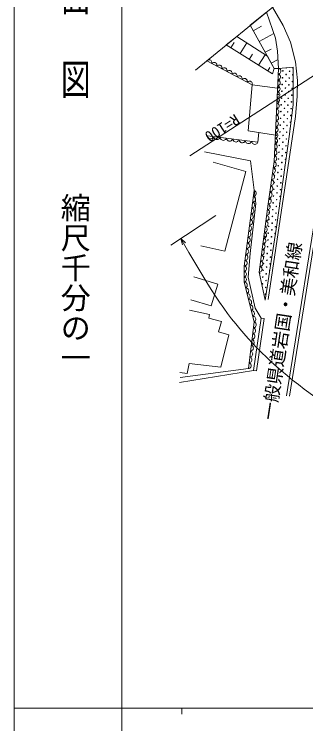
# Model space of a CAD drawing. Units: millimetres, scale not verified. Extents: x -73414 to 566586, y -116917 to 243083.
# Drawn here: x -73414 to -24715, y 65492 to 183882 of the extents above; entities that cross this region are included whole.
import ezdxf
from ezdxf.enums import TextEntityAlignment as Align

# ---------------------------------------------------------------- set-up
doc = ezdxf.new("R2010")
doc.units = ezdxf.units.MM
doc.header["$LTSCALE"] = 1000
for name, color, linetype, lineweight in [('M-BGD', 7, 'Continuous', 13), ('M-BMK-LINE', 2, 'Continuous', 13), ('M-STR-HTXT', 7, 'Continuous', 13), ('M-TTL', 2, 'Continuous', 13), ('M-TTL-BAND', 7, 'Continuous', 13)]:
    doc.layers.add(name, color=color, linetype=linetype, lineweight=lineweight)
doc.layers.add('M-BMK-HTXT', color=7, linetype='Continuous')
doc.styles.add('@ＭＳ ゴシック', font='')
doc.styles.add('ＭＳ ゴシック', font='')
doc.styles.get('@ＭＳ ゴシック').set_extended_font_data('@MS Gothic')
doc.styles.get('ＭＳ ゴシック').set_extended_font_data('MS Gothic')

# ---------------------------------------------------------------- blocks, each defined once
blk = doc.blocks.new('BUHIN2')
at = {"color": 7, "linetype": 'Continuous', "lineweight": 13}
blk.add_lwpolyline([(0, -500), (115, -462.5), (212.5, -402.5), (322.5, -305), (382.5, -195), (420, -77.5), (420, 77.5), (382.5, 195), (322.5, 305), (212.5, 402.5), (115, 460), (0, 500)], dxfattribs=at)
blk = doc.blocks.new('BUHIN12')
at = {"color": 7, "linetype": 'Continuous', "lineweight": 13}
blk.add_lwpolyline([(-288, -1000), (0, 0), (285, -1000)], dxfattribs=at)

msp = doc.modelspace()

# ---------------------------------------------------------------- linework, layer by layer
at = {"layer": 'M-BGD'}
for p, q in [((-28510, 181982), (-30302, 185039)), ((-33986, 182035), (-31281, 184241)), ((-31281, 184241), (-29797, 179885)), ((-29986, 174810), (-33986, 182035)), ((-33486, 181132), (-32113, 181892)), ((-27285, 179196), (-28510, 181982)), ((-38007, 178757), (-36260, 180182)), ((-36260, 180182), (-31128, 176873)), ((-32486, 179326), (-30063, 180668)), ((-37236, 178275), (-36672, 179179)), ((-35692, 177312), (-34578, 179097)), ((-29797, 179885), (-29418, 177727)), ((-26449, 175910), (-27285, 179196)), ((-30289, 173939), (-38007, 178757)), ((-31486, 177520), (-30527, 178051)), ((-29418, 177727), (-29267, 174848)), ((-34148, 176348), (-33598, 177230)), ((-32605, 175385), (-31518, 177125)), ((-31128, 176873), (-29986, 174810)), ((-33664, 172070), (-41271, 176097)), ((-30486, 175714), (-29345, 176345)), ((-26115, 172846), (-26449, 175910)), ((-31061, 174421), (-30719, 174969)), ((-29986, 174810), (-30289, 173939)), ((-30013, 159307), (-29267, 174848)), ((-29267, 174848), (-29986, 174810)), ((-29267, 174848), (-26811, 175043)), ((-26811, 175043), (-26811, 168817)), ((-33664, 172070), (-34349, 164445)), ((-29427, 171513), (-33664, 172070)), ((-26171, 170227), (-26115, 172846)), ((-26449, 166829), (-26171, 170227)), ((-26811, 168817), (-27447, 163863)), ((-20436, 167108), (-27958, 120213)), ((-27464, 120134), (-19942, 167029)), ((-31029, 136288), (-26449, 166829)), ((-41133, 163610), (-32705, 162545)), ((-34349, 164445), (-29803, 163679)), ((-32579, 164146), (-32705, 162545)), ((-27447, 163863), (-29583, 148730)), ((-41635, 160902), (-33948, 159431)), ((-40207, 159182), (-34758, 157613)), ((-33948, 159431), (-33078, 152278)), ((-30992, 152229), (-30013, 159307)), ((-34758, 157613), (-38245, 144360)), ((-34987, 141863), (-33343, 154455)), ((-33078, 152278), (-34035, 143937)), ((-32492, 140822), (-30992, 152229)), ((-29583, 148730), (-31492, 136187)), ((-38245, 144360), (-42256, 145232)), ((-34035, 143937), (-34343, 140035)), ((-35027, 139161), (-34987, 141863)), ((-39413, 138824), (-43442, 140050)), ((-34343, 140035), (-33162, 134850)), ((-31492, 136187), (-32492, 140822)), ((-40512, 135214), (-39413, 138824)), ((-33355, 132540), (-35027, 139161)), ((-43917, 136251), (-40512, 135214)), ((-40822, 133777), (-44148, 134511)), ((-33162, 134850), (-32189, 133189)), ((-40920, 133141), (-40822, 133777)), ((-38768, 132603), (-40920, 133141)), ((-39306, 130891), (-38768, 132603)), ((-32189, 133189), (-33465, 124459)), ((-32970, 124387), (-31694, 133116)), ((-32189, 133189), (-31694, 133116)), ((-34296, 124759), (-33355, 132540)), ((-37545, 130402), (-39306, 130891)), ((-38915, 124974), (-37545, 130402)), ((-44539, 123947), (-44196, 125610)), ((-44196, 125610), (-38915, 124974)), ((-33465, 124459), (-45790, 122428)), ((-34296, 124759), (-45710, 123272)), ((-32970, 124387), (-33465, 124459)), ((-45772, 124083), (-44539, 123947))]:
    msp.add_line(p, q, dxfattribs=at)
for centre in [(-28555, 174414), (-27425, 174359), (-29147, 173876), (-28610, 173284), (-28017, 173822), (-27479, 173229), (-26887, 173767), (-29256, 171616), (-29202, 172746), (-28664, 172154), (-28072, 172691), (-27534, 172099), (-26942, 172637), (-29310, 170486), (-28718, 171024), (-28126, 171561), (-27588, 170969), (-26996, 171507), (-29365, 169356), (-28772, 169893), (-28235, 169301), (-28180, 170431), (-27642, 169839), (-27050, 170377), (-29419, 168225), (-28827, 168763), (-28289, 168171), (-27697, 168709), (-27159, 168117), (-27105, 169247), (-29473, 167095), (-28881, 167633), (-28343, 167041), (-27751, 167579), (-27213, 166987), (-29528, 165965), (-28935, 166503), (-28398, 165911), (-27805, 166449), (-27267, 165857), (-29582, 164835), (-28990, 165373), (-28452, 164781), (-27860, 165319), (-29636, 163705), (-29044, 164243), (-28506, 163651), (-27914, 164189), (-29691, 162575), (-29098, 163113), (-28560, 162521), (-27968, 163059), (-29745, 161445), (-29153, 161983), (-28615, 161391), (-28023, 161929), (-29799, 160315), (-29207, 160853), (-28669, 160261), (-28077, 160799), (-29853, 159185), (-29316, 158593), (-29261, 159723), (-28723, 159131), (-28131, 159669), (-29908, 158055), (-29370, 157463), (-28778, 158001), (-29962, 156925), (-29424, 156333), (-28832, 156871), (-30016, 155795), (-29479, 155203), (-28886, 155740), (-30663, 154127), (-30071, 154665), (-29533, 154073), (-28941, 154610), (-30717, 152997), (-30125, 153535), (-29587, 152942), (-28995, 153480), (-30772, 151867), (-30179, 152405), (-29641, 151812), (-30826, 150737), (-30234, 151274), (-29696, 150682), (-30880, 149607), (-30288, 150144), (-29750, 149552), (-30934, 148476), (-30342, 149014), (-29804, 148422), (-31581, 146809), (-30989, 147346), (-30451, 146754), (-30397, 147884), (-29859, 147292), (-31635, 145678), (-31043, 146216), (-30505, 145624), (-31690, 144548), (-31097, 145086), (-30560, 144494), (-31744, 143418), (-31152, 143956), (-30614, 143364), (-31798, 142288), (-31206, 142826), (-30668, 142234), (-31853, 141158), (-31260, 141696), (-31907, 140028), (-31315, 140566), (-31961, 138898), (-31369, 139436), (-31423, 138306), (-31478, 137176)]:
    msp.add_circle(centre, 50, dxfattribs=at)
for centre, start, end in [((-27963, 174952), 184.3642, 4.70447), ((-26833, 174897), 63.70459, 296.29541), ((-27322, 164727), 99.26348, 246.09844), ((-28186, 158538), 96.96833, 246.96424), ((-30609, 155257), 306.46466, 37.79624), ((-29049, 152350), 108.70403, 235.22854), ((-31527, 147939), 227.07766, 117.94244), ((-32390, 141750), 287.03922, 57.98088), ((-30722, 141104), 105.83649, 236.85845), ((-32445, 140620), 278.58227, 105.76058)]:
    msp.add_arc(centre, 50, start, end, dxfattribs=at)
at = {"layer": 'M-BMK-LINE'}
for p, q in [((-7847, 203343), (-43162, 174556)), ((-16429, 178173), (-44086, 160237))]:
    msp.add_line(p, q, dxfattribs=at)
at = {"layer": 'M-STR-HTXT'}
msp.add_line((-47230, 145337), (-39723, 150299), dxfattribs=at)
msp.add_lwpolyline([(-45564, 146438), (-44256, 144151), (-42931, 141876), (-42097, 140481), (-41247, 139098), (-40524, 137957), (-39779, 136820), (-39107, 135829), (-38414, 134841), (-37768, 133955), (-37101, 133074), (-36410, 132197), (-35752, 131397), (-35071, 130601), (-34362, 129803), (-33638, 129018), (-32884, 128231), (-32109, 127451), (-31304, 126670), (-30484, 125903), (-29628, 125129), (-28751, 124363), (-27843, 123598), (-26915, 122842), (-25950, 122082), (-24972, 121337), (-23219, 120062)], dxfattribs=at)
at = {"layer": 'M-TTL'}
msp.add_line((-73414, 243083), (-73414, -116917), dxfattribs=at)
at = {"layer": 'M-TTL-BAND'}
for p, q in [((-55414, 233083), (-55414, -116917)), ((-73414, 68083), (465586, 68083)), ((-45414, 68083), (-45414, 67083))]:
    msp.add_line(p, q, dxfattribs=at)

# ---------------------------------------------------------------- block references
at = {"layer": 'M-BGD'}
for p, xscale, yscale, rotation in [((-40848, 175873), 0.9562833, 0.9562833, 62.10494), ((-40003, 175426), 0.9562833, 0.9562833, 62.10494), ((-39158, 174979), 0.9562833, 0.9562833, 62.10494), ((-38313, 174531), 0.9562833, 0.9562833, 62.10494), ((-37468, 174084), 0.9562833, 0.9562833, 62.10494), ((-36623, 173636), 0.9562833, 0.9562833, 62.10494), ((-29290, 174363), 0.9724277, 0.9724277, 357.24831), ((-35777, 173189), 0.9562833, 0.9562833, 62.10494), ((-34932, 172742), 0.9562833, 0.9562833, 62.10494), ((-34087, 172294), 0.9562833, 0.9562833, 62.10494), ((-29383, 172420), 0.9724277, 0.9724277, 357.24831), ((-29337, 173391), 0.9724277, 0.9724277, 357.24831), ((-29430, 171449), 0.9724277, 0.9724277, 357.24831), ((-29477, 170477), 0.9724277, 0.9724277, 357.24831), ((-29523, 169506), 0.9724277, 0.9724277, 357.24831), ((-29570, 168535), 0.9724277, 0.9724277, 357.24831), ((-29663, 166592), 0.9724277, 0.9724277, 357.24831), ((-29617, 167564), 0.9724277, 0.9724277, 357.24831), ((-29710, 165621), 0.9724277, 0.9724277, 357.24831), ((-29757, 164650), 0.9724277, 0.9724277, 357.24831), ((-40606, 163543), 1.061884, 1.061884, 262.79702), ((-39552, 163410), 1.061884, 1.061884, 262.79702), ((-29803, 163678), 0.9724277, 0.9724277, 357.24831), ((-38499, 163277), 1.061884, 1.061884, 262.79702), ((-37445, 163144), 1.061884, 1.061884, 262.79702), ((-36392, 163011), 1.061884, 1.061884, 262.79702), ((-35338, 162878), 1.061884, 1.061884, 262.79702), ((-34285, 162745), 1.061884, 1.061884, 262.79702), ((-33231, 162611), 1.061884, 1.061884, 262.79702), ((-29897, 161736), 0.9724277, 0.9724277, 357.24831), ((-29850, 162707), 0.9724277, 0.9724277, 357.24831), ((-29943, 160764), 0.9724277, 0.9724277, 357.24831), ((-29990, 159793), 0.9724277, 0.9724277, 357.24831), ((-30083, 158802), 1.020785, 1.020785, 352.13044), ((-30223, 157791), 1.020785, 1.020785, 352.13044), ((-30363, 156780), 1.020785, 1.020785, 352.13044), ((-30642, 154757), 1.020785, 1.020785, 352.13044), ((-30503, 155768), 1.020785, 1.020785, 352.13044), ((-33406, 153971), 0.9768194, 0.9768194, 352.56206), ((-30782, 153746), 1.020785, 1.020785, 352.13044), ((-33533, 153002), 0.9768194, 0.9768194, 352.56206), ((-30922, 152735), 1.020785, 1.020785, 352.13044), ((-33786, 151065), 0.9768194, 0.9768194, 352.56206), ((-33659, 152034), 0.9768194, 0.9768194, 352.56206), ((-31054, 151754), 0.9587577, 0.9587577, 352.51005), ((-33912, 150097), 0.9768194, 0.9768194, 352.56206), ((-31179, 150803), 0.9587577, 0.9587577, 352.51005), ((-34038, 149128), 0.9768194, 0.9768194, 352.56206), ((-31429, 148902), 0.9587577, 0.9587577, 352.51005), ((-31304, 149853), 0.9587577, 0.9587577, 352.51005), ((-34165, 148159), 0.9768194, 0.9768194, 352.56206), ((-31554, 147952), 0.9587577, 0.9587577, 352.51005), ((-34291, 147191), 0.9768194, 0.9768194, 352.56206), ((-31679, 147001), 0.9587577, 0.9587577, 352.51005), ((-34544, 145254), 0.9768194, 0.9768194, 352.56206), ((-34418, 146222), 0.9768194, 0.9768194, 352.56206), ((-31804, 146050), 0.9587577, 0.9587577, 352.51005), ((-34671, 144285), 0.9768194, 0.9768194, 352.56206), ((-32054, 144149), 0.9587577, 0.9587577, 352.51005), ((-31929, 145100), 0.9587577, 0.9587577, 352.51005), ((-34797, 143316), 0.9768194, 0.9768194, 352.56206), ((-32179, 143199), 0.9587577, 0.9587577, 352.51005), ((-34924, 142348), 0.9768194, 0.9768194, 352.56206), ((-32304, 142248), 0.9587577, 0.9587577, 352.51005), ((-35007, 140512), 0.9007994, 0.9007994, 359.14914), ((-34994, 141413), 0.9007994, 0.9007994, 359.14914), ((-32429, 141298), 0.9587577, 0.9587577, 352.51005), ((-35020, 139612), 0.9007994, 0.9007994, 359.14914), ((-34908, 138688), 0.9756204, 0.9756204, 14.17234), ((-34669, 137742), 0.9756204, 0.9756204, 14.17234), ((-34430, 136797), 0.9756204, 0.9756204, 14.17234), ((-34191, 135851), 0.9756204, 0.9756204, 14.17234), ((-33952, 134905), 0.9756204, 0.9756204, 14.17234), ((-33713, 133959), 0.9756204, 0.9756204, 14.17234), ((-33474, 133013), 0.9756204, 0.9756204, 14.17234), ((-33531, 131081), 0.979711, 0.979711, 353.10085), ((-33414, 132054), 0.979711, 0.979711, 353.10085), ((-33649, 130108), 0.979711, 0.979711, 353.10085), ((-33767, 129136), 0.979711, 0.979711, 353.10085), ((-33884, 128163), 0.979711, 0.979711, 353.10085), ((-34120, 126218), 0.979711, 0.979711, 353.10085), ((-34002, 127190), 0.979711, 0.979711, 353.10085), ((-34238, 125245), 0.979711, 0.979711, 353.10085)]:
    msp.add_blockref('BUHIN2', p, dxfattribs=dict(at, xscale=xscale, yscale=yscale, rotation=rotation))
at = {"layer": 'M-STR-HTXT', "rotation": 29.69913}
msp.add_blockref('BUHIN12', (-45564, 146438), dxfattribs=at)

# ---------------------------------------------------------------- texts
at = {"layer": 'M-BGD', "style": 'ＭＳ ゴシック'}
msp.add_text('R=100', height=1833, rotation=212.6, dxfattribs=at).set_placement((-36834, 167781), align=Align.BOTTOM_LEFT)
at = {"layer": 'M-BMK-HTXT', "style": 'ＭＳ ゴシック'}
msp.add_text('一般県道岩国・美和線', height=2199, rotation=81.3, dxfattribs=at).set_placement((-29260, 115930), align=Align.BOTTOM_LEFT)
at = {"layer": 'M-TTL-BAND', "style": '@ＭＳ ゴシック', "width": 1.4}
msp.add_text('平  面  図', height=3666, rotation=270, dxfattribs=at).set_placement((-66137, 204558), align=Align.BOTTOM_LEFT)
at = {"layer": 'M-TTL-BAND', "style": '@ＭＳ ゴシック'}
msp.add_text('縮尺千分の一', height=3666, rotation=270, dxfattribs=at).set_placement((-66137, 154113), align=Align.BOTTOM_LEFT)

doc.saveas('drawing.dxf')
